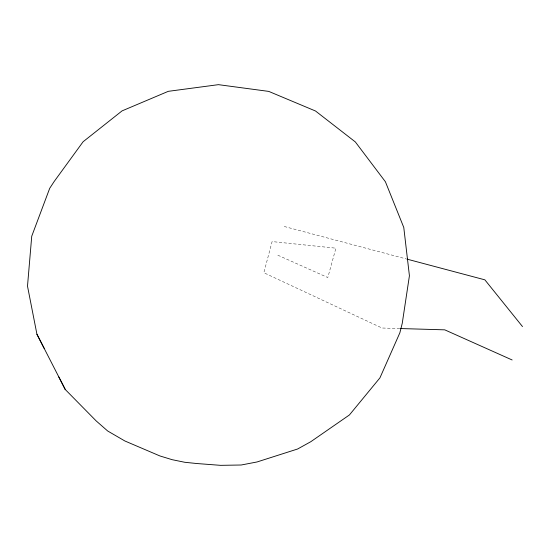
<?xml version="1.0" encoding="UTF-8"?>
<svg xmlns="http://www.w3.org/2000/svg" width="550" height="550" viewBox="0 0 550 550"><rect width="100%" height="100%" fill="white"/><g stroke="black" fill="none" stroke-linecap="round" stroke-linejoin="round"><path stroke-width="0.41" stroke-dasharray="2.75 2.06" d="M399.809 328.536L382.002 328.013L263.842 272.738L272.113 241.581L335.906 248.188L327.8 277.544L276.705 254.698M284.233 226.483L406.106 258.892"/><path stroke-width="0.82" d="M400.661 328.556L444.757 329.842L512.126 359.968M406.938 259.112L484.866 279.833L522.5 326.583M65.244 389.489L96.223 420.956L107.656 430.98L124.877 440.983L159.954 455.964L172.164 459.69L184.759 462.275L196.769 463.526L220.577 465.341L241.202 465.004L257.008 461.973L297.605 449.006L310.819 441.691L349.422 414.954L379.933 377.871L399.843 332.853L402.249 323.304L409.42 275.77L403.776 227.466L385.406 181.754L355.334 141.934L315.521 111.011L268.757 91.403L218.439 84.659L168.3 91.328L122.066 110.88L83.105 141.749L54.134 181.548L49.706 188.32L31.735 236.211L27.5 286.144L36.932 334.249L65.244 389.489L58.85 377.032M36.932 334.249L44.165 348.336"/></g></svg>
